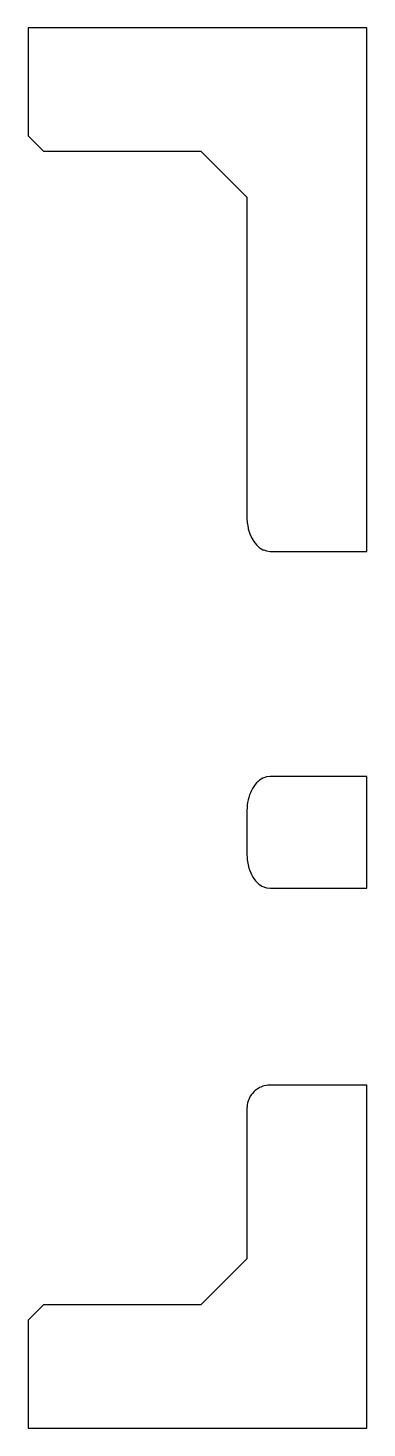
# Model space of a CAD drawing. Header units: metres. Extents: x 0 to 47.5, y 0 to 45.5.
# Drawn here: x 0 to 11, y 0 to 45.5 of the extents above.
import ezdxf

# ---------------------------------------------------------------- set-up
doc = ezdxf.new("R2010")
doc.units = ezdxf.units.M

msp = doc.modelspace()

# ---------------------------------------------------------------- linework, layer by layer
for p, q in [((11, 45.5), (0, 45.5)), ((0, 45.5), (0, 42)), ((11, 28.4907), (11, 45.5)), ((0, 42), (0.5, 41.5)), ((0.5, 41.5), (5.60409, 41.5)), ((5.60409, 41.5), (7.10409, 40)), ((7.10409, 40), (7.10409, 29.5881)), ((7.10409, 29.5881), (7.1058, 29.5564)), ((7.1058, 29.5564), (7.11332, 29.4164)), ((7.11332, 29.4164), (7.11857, 29.3844)), ((7.11857, 29.3844), (7.14079, 29.249)), ((7.14079, 29.249), (7.14968, 29.2176)), ((7.14968, 29.2176), (7.18583, 29.0899)), ((7.18583, 29.0899), (7.19832, 29.0601)), ((7.19832, 29.0601), (7.24732, 28.9431)), ((7.24732, 28.9431), (7.26325, 28.9158)), ((7.26325, 28.9158), (7.32376, 28.8122)), ((7.32376, 28.8122), (7.41325, 28.7003)), ((7.41325, 28.7003), (7.51359, 28.6103)), ((7.51359, 28.6103), (7.53751, 28.5958)), ((7.53751, 28.5958), (7.62232, 28.5444)), ((7.62232, 28.5444), (7.64775, 28.5355)), ((7.64775, 28.5355), (7.73676, 28.5043)), ((7.73676, 28.5043), (7.85409, 28.4907)), ((7.85409, 28.4907), (11, 28.4907)), ((7.41325, 20.9653), (7.36845, 20.9093)), ((7.46374, 21.0106), (7.41325, 20.9653)), ((7.51359, 21.0553), (7.46374, 21.0106)), ((7.56861, 21.0886), (7.51359, 21.0553)), ((7.62232, 21.1212), (7.56861, 21.0886)), ((7.68045, 21.1416), (7.62232, 21.1212)), ((7.73676, 21.1614), (7.68045, 21.1416)), ((7.85409, 21.1749), (7.73676, 21.1614)), ((11, 21.1749), (7.85409, 21.1749)), ((11, 17.5408), (11, 21.1749)), ((7.1626, 20.4937), (7.14079, 20.4166)), ((7.18583, 20.5757), (7.1626, 20.4937)), ((7.21596, 20.6476), (7.18583, 20.5757)), ((7.24732, 20.7225), (7.21596, 20.6476)), ((7.28516, 20.7874), (7.24732, 20.7225)), ((7.32376, 20.8535), (7.28516, 20.7874)), ((7.36845, 20.9093), (7.32376, 20.8535)), ((7.10845, 20.1586), (7.10409, 20.0775)), ((7.10409, 20.0775), (7.10409, 18.6381)), ((7.11332, 20.2492), (7.10845, 20.1586)), ((7.12646, 20.3293), (7.11332, 20.2492)), ((7.14079, 20.4166), (7.12646, 20.3293)), ((7.10409, 18.6381), (7.10986, 18.5308)), ((7.10986, 18.5308), (7.11332, 18.4665)), ((7.11332, 18.4665), (7.13085, 18.3597)), ((7.13085, 18.3597), (7.14079, 18.299)), ((7.14079, 18.299), (7.17006, 18.1956)), ((7.17006, 18.1956), (7.18583, 18.1399)), ((7.18583, 18.1399), (7.22648, 18.0429)), ((7.22648, 18.0429), (7.24732, 17.9931)), ((7.24732, 17.9931), (7.29861, 17.9052)), ((7.29861, 17.9052), (7.32376, 17.8622)), ((7.32376, 17.8622), (7.38459, 17.7861)), ((7.38459, 17.7861), (7.41325, 17.7503)), ((7.41325, 17.7503), (7.48217, 17.6885)), ((7.48217, 17.6885), (7.51359, 17.6604)), ((7.51359, 17.6604), (7.58886, 17.6147)), ((7.58886, 17.6147), (7.62232, 17.5945)), ((7.62232, 17.5945), (7.70195, 17.5665)), ((7.70195, 17.5665), (7.73676, 17.5543)), ((7.73676, 17.5543), (7.85409, 17.5408)), ((7.85409, 17.5408), (11, 17.5408)), ((7.32376, 10.9251), (7.28003, 10.8739)), ((7.36051, 10.9565), (7.32376, 10.9251)), ((7.41325, 11.0015), (7.36051, 10.9565)), ((7.45288, 11.0258), (7.41325, 11.0015)), ((7.51359, 11.0629), (7.45288, 11.0258)), ((7.55508, 11.0801), (7.51359, 11.0629)), ((7.62232, 11.1079), (7.55508, 11.0801)), ((7.66482, 11.1181), (7.62232, 11.1079)), ((7.73676, 11.1354), (7.66482, 11.1181)), ((7.77958, 11.1388), (7.73676, 11.1354)), ((7.85409, 11.1446), (7.77958, 11.1388)), ((11, 11.1446), (7.85409, 11.1446)), ((11, 0), (11, 11.1446)), ((7.11332, 10.5124), (7.10869, 10.4536)), ((7.12656, 10.5675), (7.11332, 10.5124)), ((7.14079, 10.6267), (7.12656, 10.5675)), ((7.1617, 10.6772), (7.14079, 10.6267)), ((7.18583, 10.7354), (7.1617, 10.6772)), ((7.21326, 10.7801), (7.18583, 10.7354)), ((7.24732, 10.8357), (7.21326, 10.7801)), ((7.28003, 10.8739), (7.24732, 10.8357)), ((7.10869, 10.4536), (7.10409, 10.3951)), ((7.10409, 10.3951), (7.10409, 5.5)), ((7.10409, 5.5), (5.60409, 4)), ((0.5, 4), (0, 3.5)), ((5.60409, 4), (0.5, 4)), ((0, 3.5), (0, 0)), ((0, 0), (11, 0))]:
    msp.add_line(p, q)

doc.saveas('drawing.dxf')
